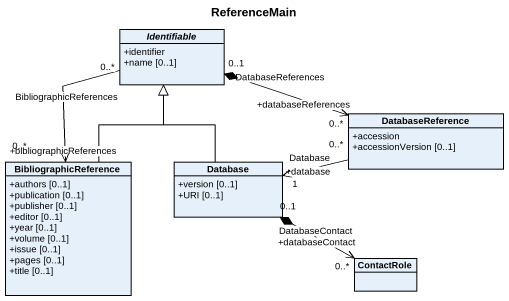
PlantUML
@startuml
title ReferenceMain
hide circle
hide empty members
skinparam classAttributeIconSize 0
abstract class Identifiable {
  +identifier
  +name [0..1]
}
class DatabaseReference {
  +accession
  +accessionVersion [0..1]
}
class BibliographicReference {
  +authors [0..1]
  +publication [0..1]
  +publisher [0..1]
  +editor [0..1]
  +year [0..1]
  +volume [0..1]
  +issue [0..1]
  +pages [0..1]
  +title [0..1]
}
class "Database" as Database_ {
  +version [0..1]
  +URI [0..1]
}
class ContactRole
DatabaseReference "0..*\n+databaseReferences" <-left-* "0..1" Identifiable : DatabaseReferences
DatabaseReference "0..*" -left-> "1\n+database" Database_ : Database
BibliographicReference -up-|> Identifiable
BibliographicReference "0..*\n+bibliographicReferences" <-up- "0..*" Identifiable : BibliographicReferences
Database_ -up-|> Identifiable
ContactRole "0..*\n+databaseContact" <-left-* "0..1" Database_ : DatabaseContact
@enduml
